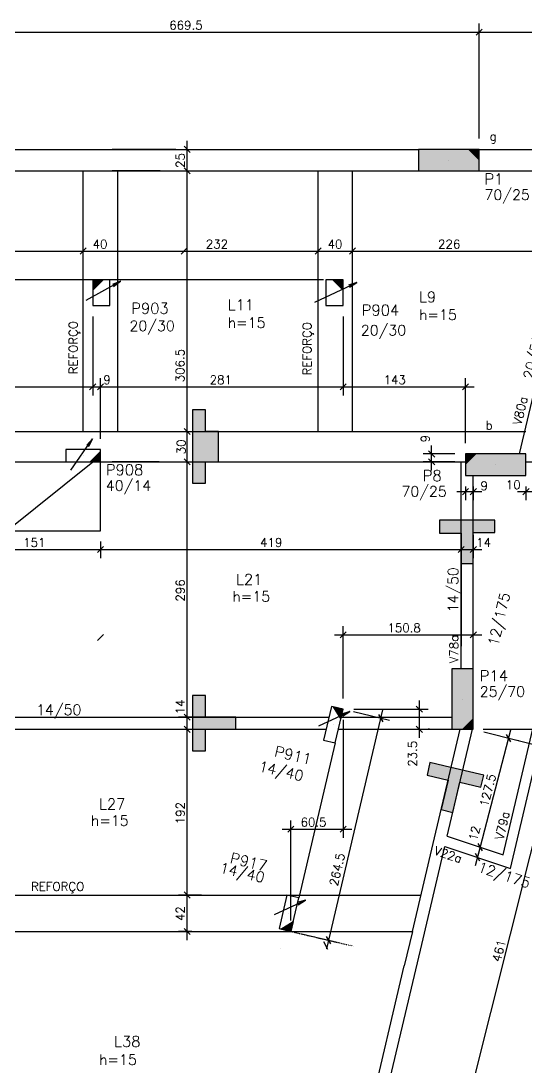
# Model space of a CAD drawing. Extents: x 3196 to 9141, y -1880 to 2325.
# Drawn here: x 7224 to 7809, y -118 to 1094 of the extents above; entities that cross this region are included whole.
import ezdxf

# ---------------------------------------------------------------- set-up
doc = ezdxf.new("R2010")
doc.units = 0
doc.header["$MEASUREMENT"] = 0
doc.linetypes.add('ESTILO_TQS_0001', pattern=[1, 0.7, -0.3])
doc.linetypes.add('ESTILO_TQS_0004', pattern=[2, 0.5, -0.4, 0.1, -0.4, 0.1, -0.5])
for name, color, linetype in [('1', 1, 'CONTINUOUS'), ('10', 10, 'CONTINUOUS'), ('2', 2, 'CONTINUOUS'), ('205', 5, 'ESTILO_TQS_0004'), ('221', 11, 'CONTINUOUS'), ('3', 3, 'CONTINUOUS'), ('4', 4, 'CONTINUOUS'), ('8', 8, 'CONTINUOUS')]:
    doc.layers.add(name, color=color, linetype=linetype)
doc.styles.get("Standard").update_dxf_attribs({"font": 'ROMANS.SHX'})

msp = doc.modelspace()

# ---------------------------------------------------------------- linework, layer by layer
at = {"layer": '1', "linetype": 'Continuous'}
for p, q in [((7719.230168, 932.934165), (7719.230168, 932.934165)), ((7316.736768, 779.434165), (7316.736768, 779.434165)), ((7586.765868, 779.434165), (7586.765868, 779.434165)), ((7295.736768, 590.482115), (7295.736768, 590.482115)), ((7315.736768, 503.482115), (7315.736768, 583.482115)), ((7773.549968, 579.982115), (7773.549968, 579.982115)), ((7164.736768, 503.482115), (7315.736768, 503.482115)), ((7735.049968, 308.482115), (7735.049968, 308.482115)), ((7585.375368, 278.920765), (7585.375368, 278.920765)), ((7534.008756, 60.381715), (7534.008756, 60.381715)), ((7523.816418, 19.310615), (7523.816418, 19.310615))]:
    msp.add_line(p, q, dxfattribs=at)
at = {"layer": '1', "linetype": 'ESTILO_TQS_0001'}
for points in [[(7295.736768, 779.434165), (7295.736768, 920.434165)], [(7335.736768, 779.434165), (7335.736768, 920.434165)], [(7567.765868, 779.434165), (7567.765868, 920.434165)], [(7607.765868, 779.434165), (7607.765868, 920.434165)], [(7295.736768, 618.482115), (7295.736768, 779.434165)], [(7335.736768, 618.482115), (7335.736768, 779.434165)], [(7567.765868, 618.482115), (7567.765868, 779.434165)], [(7607.765868, 618.482115), (7607.765868, 779.434165)], [(7148.652518, 81.452815), (7686.901343, 81.452815)], [(7148.652518, 39.310615), (7676.973718, 39.310615)]]:
    msp.add_lwpolyline(points, dxfattribs=at)
at = {"layer": '10', "linetype": 'Continuous'}
for points in [[(7684.230168, 920.434165), (7754.230168, 920.434165), (7754.230168, 945.434165)], [(7754.230168, 945.434165), (7684.230168, 945.434165), (7684.230168, 945.434165)], [(7684.230168, 920.434165), (7754.230168, 945.434165), (7684.230168, 945.434165)], [(7742.230168, 945.434165), (7754.230168, 933.434165), (7754.230168, 933.434165)], [(7754.230168, 945.434165), (7742.230168, 945.434165), (7754.230168, 933.434165)], [(7754.230168, 920.434165), (7754.230168, 945.434165), (7754.230168, 945.434165)], [(7306.736768, 782.434165), (7318.736768, 794.434165), (7318.736768, 794.434165)], [(7306.736768, 794.434165), (7306.736768, 782.434165), (7318.736768, 794.434165)], [(7584.765868, 794.434165), (7596.765868, 782.434165), (7596.765868, 782.434165)], [(7596.765868, 794.434165), (7584.765868, 794.434165), (7596.765868, 782.434165)], [(7315.736768, 595.482115), (7303.736768, 583.482115), (7303.736768, 583.482115)], [(7315.736768, 583.482115), (7315.736768, 595.482115), (7303.736768, 583.482115)], [(7738.549968, 567.482115), (7808.549968, 567.482115), (7808.549968, 592.482115)], [(7808.549968, 592.482115), (7738.549968, 592.482115), (7738.549968, 592.482115)], [(7738.549968, 567.482115), (7808.549968, 592.482115), (7738.549968, 592.482115)], [(7738.549968, 580.482115), (7750.549968, 592.482115), (7750.549968, 592.482115)], [(7738.549968, 592.482115), (7738.549968, 580.482115), (7750.549968, 592.482115)], [(7808.549968, 567.482115), (7808.549968, 592.482115), (7808.549968, 592.482115)], [(7722.549968, 273.482115), (7747.549968, 273.482115), (7747.549968, 343.482115)], [(7747.549968, 343.482115), (7722.549968, 343.482115), (7722.549968, 343.482115)], [(7722.549968, 273.482115), (7747.549968, 343.482115), (7722.549968, 343.482115)], [(7747.549968, 273.482115), (7747.549968, 343.482115), (7747.549968, 343.482115)], [(7585.084218, 299.534265), (7594.020168, 285.106865), (7594.020168, 285.106865)], [(7596.765868, 296.788515), (7585.084218, 299.534265), (7594.020168, 285.106865)], [(7747.549968, 285.482115), (7735.549968, 273.482115), (7735.549968, 273.482115)], [(7747.549968, 273.482115), (7747.549968, 285.482115), (7735.549968, 273.482115)], [(7538.992291, 50.992223), (7524.564784, 42.056447), (7536.246415, 39.310615)], [(7524.564784, 42.056447), (7536.246415, 39.310615), (7536.246415, 39.310615)]]:
    msp.add_solid(points, dxfattribs=at)
at = {"layer": '2', "linetype": 'Continuous'}
for p, q in [((7754.230168, 957.934165), (7754.230168, 1091.215165)), ((7074.727418, 1081.215165), (7764.230168, 1081.215165)), ((7744.230168, 1081.215165), (7997.006468, 1081.215165)), ((7750.694668, 1077.679665), (7757.765718, 1084.750715)), ((7750.694668, 1077.679665), (7757.765718, 1084.750715)), ((7403.107668, 945.434165), (7329.198468, 945.434165)), ((7419.722268, 941.898615), (7412.651218, 948.969715)), ((7416.186768, 910.434165), (7416.186768, 955.434165)), ((7419.722268, 916.898615), (7412.651218, 923.969715)), ((7419.722268, 916.898615), (7412.651218, 923.969715)), ((7416.186768, 587.482115), (7416.186768, 930.434165)), ((7384.887968, 920.434165), (7329.198468, 920.434165)), ((7074.727418, 827.627315), (7305.736768, 827.627315)), ((7285.736768, 827.627315), (7345.736768, 827.627315)), ((7292.201218, 824.091765), (7299.272318, 831.162865)), ((7292.201218, 824.091765), (7299.272318, 831.162865)), ((7325.736768, 827.627315), (7577.765868, 827.627315)), ((7409.189468, 824.091765), (7416.260568, 831.162865)), ((7409.189468, 824.091765), (7416.260568, 831.162865)), ((7557.765868, 827.627315), (7617.765868, 827.627315)), ((7564.230318, 824.091765), (7571.301418, 831.162865)), ((7564.230318, 824.091765), (7571.301418, 831.162865)), ((7597.765868, 827.627315), (7843.727418, 827.627315)), ((7604.230318, 824.091765), (7611.301418, 831.162865)), ((7604.230318, 824.091765), (7611.301418, 831.162865)), ((7574.149868, 794.434165), (7197.384518, 794.434165)), ((7306.736768, 751.934165), (7306.736768, 660.375815)), ((7596.765868, 751.934165), (7596.765868, 660.375815)), ((7315.736768, 609.982115), (7315.736768, 680.375815)), ((7738.549968, 604.982115), (7738.549968, 680.375815)), ((7074.727418, 670.375815), (7316.736768, 670.375815)), ((7296.736768, 670.375815), (7325.736768, 670.375815)), ((7303.201218, 666.840315), (7310.272318, 673.911365)), ((7303.201218, 666.840315), (7310.272318, 673.911365)), ((7305.736768, 670.375815), (7606.765868, 670.375815)), ((7312.201218, 666.840315), (7319.272318, 673.911365)), ((7312.201218, 666.840315), (7319.272318, 673.911365)), ((7586.765868, 670.375815), (7748.549968, 670.375815)), ((7593.230318, 666.840315), (7600.301418, 673.911365)), ((7593.230318, 666.840315), (7600.301418, 673.911365)), ((7735.014418, 666.840315), (7742.085468, 673.911365)), ((7422.375968, 643.482115), (7422.375968, 583.482115)), ((7437.375968, 618.482115), (7437.375968, 643.482115)), ((7419.722268, 614.946615), (7412.651218, 622.017665)), ((7419.722268, 614.946615), (7412.651218, 622.017665)), ((7416.186768, 573.482115), (7416.186768, 628.482115)), ((7452.375968, 618.482115), (7437.375968, 618.482115)), ((7452.375968, 583.482115), (7452.375968, 618.482115)), ((7416.186768, 277.482115), (7416.186768, 614.482115)), ((7702.856318, 588.946615), (7695.785268, 596.017665)), ((7699.320768, 573.482115), (7699.320768, 602.482115)), ((7207.384518, 503.482115), (7306.736768, 583.482115)), ((7383.882218, 583.482115), (7329.198468, 583.482115)), ((7419.722268, 579.946615), (7412.651218, 587.017665)), ((7419.722268, 579.946615), (7412.651218, 587.017665)), ((7422.375968, 583.482115), (7422.375968, 558.482115)), ((7437.375968, 558.482115), (7437.375968, 583.482115)), ((7437.375968, 583.482115), (7452.375968, 583.482115)), ((7726.049968, 592.482115), (7689.320768, 592.482115)), ((7726.049968, 583.482115), (7689.320768, 583.482115)), ((7702.856318, 579.946615), (7695.785268, 587.017665)), ((7728.549968, 548.854215), (7757.549968, 548.854215)), ((7735.014418, 545.318665), (7742.085468, 552.389765)), ((7738.549968, 554.982115), (7738.549968, 538.854215)), ((7744.014418, 545.318665), (7751.085468, 552.389765)), ((7747.549968, 554.982115), (7747.549968, 538.854215)), ((7798.549968, 548.854215), (7829.549968, 548.854215)), ((7805.014418, 545.318665), (7812.085468, 552.389765)), ((7808.549968, 554.982115), (7808.549968, 538.854215)), ((7733.549968, 515.689665), (7708.549968, 515.689665)), ((7772.549968, 515.689665), (7733.549968, 515.689665)), ((7708.549968, 500.689665), (7733.549968, 500.689665)), ((7733.549968, 500.689665), (7733.549968, 465.689665)), ((7747.549968, 465.689665), (7747.549968, 501.689665)), ((7747.549968, 501.689665), (7772.549968, 501.689665)), ((7747.549968, 498.905515), (7747.549968, 471.886365)), ((7312.201218, 478.350815), (7319.272318, 485.421865)), ((7312.201218, 478.350815), (7319.272318, 485.421865)), ((7315.736768, 490.982115), (7315.736768, 471.886365)), ((7730.014418, 478.350815), (7737.085468, 485.421865)), ((7730.014418, 478.350815), (7737.085468, 485.421865)), ((7733.549968, 495.587065), (7733.549968, 369.936915)), ((7744.014418, 478.350815), (7751.085518, 485.421865)), ((7154.736768, 481.886365), (7325.736768, 481.886365)), ((7305.736768, 481.886365), (7743.549968, 481.886365)), ((7723.549968, 481.886365), (7757.549968, 481.886365)), ((7733.549968, 483.087065), (7733.549968, 471.886365)), ((7733.549968, 465.689665), (7747.549968, 465.689665)), ((7312.201218, 376.401365), (7319.272318, 383.472465)), ((7422.375968, 312.482115), (7422.375968, 273.482115)), ((7437.375968, 287.482115), (7437.375968, 312.482115)), ((7685.077768, 263.482115), (7685.077768, 306.788515)), ((7419.722268, 283.946615), (7412.651218, 291.017665)), ((7419.722268, 283.946615), (7412.651218, 291.017665)), ((7416.186768, 263.482115), (7416.186768, 297.482115)), ((7609.265868, 296.788515), (7695.077768, 296.788515)), ((7688.613318, 293.253015), (7681.542218, 300.324065)), ((7437.176768, 287.482115), (7406.186768, 287.482115)), ((7472.375968, 287.482115), (7437.375968, 287.482115)), ((7472.375968, 273.482115), (7472.375968, 287.482115)), ((7408.986718, 273.482115), (7426.186768, 273.482115)), ((7419.722268, 269.946615), (7412.651218, 277.017665)), ((7419.722268, 269.946615), (7412.651218, 277.017665)), ((7422.375968, 273.482115), (7422.375968, 248.482115)), ((7437.375968, 248.482115), (7437.375968, 273.482115)), ((7437.375968, 273.482115), (7472.375968, 273.482115)), ((7688.613318, 269.946615), (7681.542218, 277.017665)), ((7696.805368, 273.482115), (7695.077768, 273.482115)), ((7753.024718, 127.149565), (7791.063218, 272.866165)), ((7759.021768, 273.482115), (8039.230468, 273.482115)), ((7759.673918, 270.439265), (7853.589618, 246.868365)), ((7791.065318, 258.876515), (7786.009518, 267.504315)), ((7729.269468, -207.392085), (7846.324718, 259.001815)), ((7800.162618, 260.155715), (7798.213168, 260.664615)), ((7721.693418, 229.143265), (7697.359518, 234.875715)), ((7693.920068, 220.275365), (7718.253968, 214.542915)), ((7759.654318, 220.200615), (7721.693418, 229.143265)), ((7718.253968, 214.542915), (7710.228568, 180.475415)), ((7723.855518, 177.265265), (7732.110268, 212.306065)), ((7732.110268, 212.306065), (7756.444168, 206.573615)), ((7710.228568, 180.475415), (7723.855518, 177.265265)), ((7749.986818, 115.512015), (7758.076318, 146.501115)), ((7758.078418, 132.511465), (7753.022668, 141.139265)), ((7758.078418, 132.511465), (7753.022668, 141.139265)), ((7755.040518, 120.873915), (7749.984718, 129.501715)), ((7578.894968, 18.235665), (7574.434218, 27.185615))]:
    msp.add_line(p, q, dxfattribs=at)
for points in [[(7299.017218, 770.613765), (7338.904818, 792.551915), (7330.846668, 786.630265), (7338.904818, 792.551915), (7329.588568, 788.917665)], [(7564.195418, 768.390965), (7612.726768, 791.140065), (7604.303618, 785.750165), (7612.726768, 791.140065), (7603.195618, 788.113865)], [(7452.375968, 583.482115), (7452.375968, 618.482115), (7437.375968, 618.482115), (7437.375968, 643.482115), (7422.375968, 643.482115), (7422.375968, 583.482115), (7422.375968, 558.482115), (7437.375968, 558.482115), (7437.375968, 583.482115), (7452.375968, 583.482115)], [(7281.454468, 573.579915), (7306.620168, 610.100865), (7302.069418, 601.196365), (7306.620168, 610.100865), (7299.919818, 602.677565)], [(7733.549968, 465.689665), (7747.549968, 465.689665), (7747.549968, 501.689665), (7772.549968, 501.689665), (7772.549968, 515.689665), (7733.549968, 515.689665), (7708.549968, 515.689665), (7708.549968, 500.689665), (7733.549968, 500.689665), (7733.549968, 465.689665)], [(7472.375968, 273.482115), (7472.375968, 287.482115), (7437.375968, 287.482115), (7437.375968, 312.482115), (7422.375968, 312.482115), (7422.375968, 273.482115), (7422.375968, 248.482115), (7437.375968, 248.482115), (7437.375968, 273.482115), (7472.375968, 273.482115)], [(7568.842768, 277.648015), (7604.492768, 294.162365), (7596.045318, 288.810715), (7604.492768, 294.162365), (7594.948018, 291.179415)], [(7710.228568, 180.475415), (7723.855518, 177.265265), (7732.110268, 212.306065), (7756.444168, 206.573615), (7759.654318, 220.200615), (7721.693418, 229.143265), (7697.359518, 234.875715), (7693.920068, 220.275365), (7718.253968, 214.542915), (7710.228568, 180.475415)], [(7517.476156, 59.108965), (7553.126156, 75.623315), (7544.678706, 70.271665), (7553.126156, 75.623315), (7543.581406, 72.640365)]]:
    msp.add_lwpolyline(points, dxfattribs=at)
for points in [[(7437.375968, 643.482115), (7422.375968, 643.482115), (7422.375968, 643.482115)], [(7437.375968, 618.482115), (7437.375968, 643.482115), (7422.375968, 643.482115)], [(7437.375968, 618.482115), (7422.375968, 643.482115), (7422.375968, 643.482115)], [(7452.375968, 583.482115), (7437.375968, 618.482115), (7422.375968, 643.482115)], [(7422.375968, 643.482115), (7422.375968, 558.482115), (7437.375968, 558.482115)], [(7422.375968, 643.482115), (7437.375968, 558.482115), (7437.375968, 583.482115)], [(7422.375968, 643.482115), (7437.375968, 583.482115), (7437.375968, 583.482115)], [(7452.375968, 583.482115), (7422.375968, 643.482115), (7437.375968, 583.482115)], [(7452.375968, 618.482115), (7437.375968, 618.482115), (7437.375968, 618.482115)], [(7452.375968, 583.482115), (7452.375968, 618.482115), (7437.375968, 618.482115)], [(7437.375968, 558.482115), (7437.375968, 583.482115), (7437.375968, 583.482115)], [(7422.375968, 558.482115), (7437.375968, 558.482115), (7437.375968, 558.482115)], [(7733.549968, 515.689665), (7708.549968, 515.689665), (7708.549968, 515.689665)], [(7747.549968, 501.689665), (7733.549968, 515.689665), (7708.549968, 515.689665)], [(7708.549968, 515.689665), (7708.549968, 500.689665), (7708.549968, 500.689665)], [(7747.549968, 501.689665), (7708.549968, 515.689665), (7708.549968, 500.689665)], [(7772.549968, 515.689665), (7733.549968, 515.689665), (7733.549968, 515.689665)], [(7747.549968, 501.689665), (7772.549968, 515.689665), (7733.549968, 515.689665)], [(7747.549968, 501.689665), (7772.549968, 501.689665), (7772.549968, 515.689665)], [(7772.549968, 501.689665), (7772.549968, 515.689665), (7772.549968, 515.689665)], [(7747.549968, 501.689665), (7708.549968, 500.689665), (7733.549968, 500.689665)], [(7708.549968, 500.689665), (7733.549968, 500.689665), (7733.549968, 500.689665)], [(7733.549968, 465.689665), (7747.549968, 465.689665), (7747.549968, 501.689665)], [(7747.549968, 501.689665), (7733.549968, 500.689665), (7733.549968, 500.689665)], [(7733.549968, 465.689665), (7747.549968, 501.689665), (7733.549968, 500.689665)], [(7747.549968, 465.689665), (7747.549968, 501.689665), (7747.549968, 501.689665)], [(7437.375968, 312.482115), (7422.375968, 312.482115), (7422.375968, 312.482115)], [(7437.375968, 287.482115), (7437.375968, 312.482115), (7422.375968, 312.482115)], [(7422.375968, 312.482115), (7422.375968, 273.482115), (7422.375968, 273.482115)], [(7437.375968, 287.482115), (7422.375968, 312.482115), (7422.375968, 273.482115)], [(7437.375968, 287.482115), (7422.375968, 273.482115), (7422.375968, 248.482115)], [(7437.375968, 287.482115), (7422.375968, 248.482115), (7437.375968, 273.482115)], [(7472.375968, 287.482115), (7437.375968, 287.482115), (7437.375968, 287.482115)], [(7472.375968, 273.482115), (7472.375968, 287.482115), (7437.375968, 287.482115)], [(7437.375968, 287.482115), (7437.375968, 273.482115), (7437.375968, 273.482115)], [(7472.375968, 273.482115), (7437.375968, 287.482115), (7437.375968, 273.482115)], [(7422.375968, 273.482115), (7422.375968, 248.482115), (7422.375968, 248.482115)], [(7422.375968, 248.482115), (7437.375968, 248.482115), (7437.375968, 273.482115)], [(7422.375968, 248.482115), (7437.375968, 273.482115), (7437.375968, 273.482115)], [(7437.375968, 248.482115), (7437.375968, 273.482115), (7437.375968, 273.482115)], [(7697.359518, 234.875715), (7693.920068, 220.275365), (7693.920068, 220.275365)], [(7732.110268, 212.306065), (7697.359518, 234.875715), (7693.920068, 220.275365)], [(7721.693418, 229.143265), (7697.359518, 234.875715), (7697.359518, 234.875715)], [(7732.110268, 212.306065), (7721.693418, 229.143265), (7697.359518, 234.875715)], [(7693.920068, 220.275365), (7718.253968, 214.542915), (7718.253968, 214.542915)], [(7732.110268, 212.306065), (7693.920068, 220.275365), (7718.253968, 214.542915)], [(7759.654318, 220.200615), (7721.693418, 229.143265), (7721.693418, 229.143265)], [(7732.110268, 212.306065), (7759.654318, 220.200615), (7721.693418, 229.143265)], [(7732.110268, 212.306065), (7756.444168, 206.573615), (7759.654318, 220.200615)], [(7756.444168, 206.573615), (7759.654318, 220.200615), (7759.654318, 220.200615)], [(7710.228568, 180.475415), (7732.110268, 212.306065), (7718.253968, 214.542915)], [(7710.228568, 180.475415), (7723.855518, 177.265265), (7732.110268, 212.306065)], [(7732.110268, 212.306065), (7718.253968, 214.542915), (7718.253968, 214.542915)], [(7723.855518, 177.265265), (7732.110268, 212.306065), (7732.110268, 212.306065)]]:
    msp.add_solid(points, dxfattribs=at)
at = {"layer": '205'}
msp.add_line((7536.246941, 39.310595), (7608.290131, 22.376712), dxfattribs=at)
at = {"layer": '221'}
for p, q in [((7596.765868, 309.288515), (7596.765868, 393.039519)), ((7586.765868, 383.039519), (7757.549968, 383.039519)), ((7593.230334, 379.503985), (7600.301402, 386.575053)), ((7744.014434, 379.503985), (7751.085502, 386.575053)), ((7747.549968, 383.039519), (7747.549968, 383.039519)), ((7577.787472, 19.274178), (7642.882592, 296.221522)), ((7596.765868, 296.788515), (7596.765868, 296.788515)), ((7596.765868, 296.788515), (7596.765868, 296.788515)), ((7596.765868, 296.788515), (7596.765868, 296.788515)), ((7608.934258, 293.928394), (7650.329208, 284.198714)), ((7416.186768, 71.452815), (7416.186768, 283.482115)), ((7596.765868, 284.288515), (7596.765868, 147.85456)), ((7643.227272, 282.236106), (7637.96172, 290.737515)), ((7359.695553, 273.482115), (7359.695553, 273.482115)), ((7372.195553, 273.482115), (7426.186768, 273.482115)), ((7419.722302, 269.946581), (7412.651234, 277.017649)), ((7587.613468, 257.849665), (7545.399382, 78.249435)), ((7526.246415, 157.85456), (7606.765868, 157.85456)), ((7532.710881, 154.319026), (7539.781949, 161.390094)), ((7536.246415, 51.810615), (7536.246415, 167.85456)), ((7593.230334, 154.319026), (7600.301402, 161.390094)), ((7419.722302, 77.917281), (7412.651234, 84.988349)), ((7419.722302, 77.917281), (7412.651234, 84.988349)), ((7416.186768, 29.310615), (7416.186768, 91.452815)), ((7432.955078, 81.452815), (7406.186768, 81.452815)), ((7432.955078, 81.452815), (7406.186768, 81.452815)), ((7445.455078, 81.452815), (7445.455078, 81.452815)), ((7445.455078, 81.452815), (7445.455078, 81.452815)), ((7421.520475, 39.310615), (7406.186768, 39.310615)), ((7419.722302, 35.775081), (7412.651234, 42.846149)), ((7434.020475, 39.310615), (7434.020475, 39.310615)), ((7536.246415, 39.310615), (7536.246415, 39.310615)), ((7536.246941, 39.310595), (7536.246941, 39.310595)), ((7548.415331, 36.450475), (7589.810281, 26.720794)), ((7582.708345, 24.758186), (7577.442793, 33.259595))]:
    msp.add_line(p, q, dxfattribs=at)
at = {"layer": '3', "linetype": 'Continuous'}
for points in [[(7684.230168, 920.434165), (7754.230168, 920.434165), (7754.230168, 945.434165), (7684.230168, 945.434165), (7684.230168, 920.434165)], [(7754.230168, 945.434165), (7742.230168, 945.434165), (7754.230168, 933.434165), (7754.230168, 945.434165)], [(7306.736768, 764.434165), (7326.736768, 764.434165), (7326.736768, 794.434165), (7306.736768, 794.434165), (7306.736768, 764.434165)], [(7306.736768, 794.434165), (7306.736768, 782.434165), (7318.736768, 794.434165), (7306.736768, 794.434165)], [(7576.765868, 764.434165), (7596.765868, 764.434165), (7596.765868, 794.434165), (7576.765868, 794.434165), (7576.765868, 764.434165)], [(7596.765868, 794.434165), (7584.765868, 794.434165), (7596.765868, 782.434165), (7596.765868, 794.434165)], [(7275.736768, 583.482115), (7315.736768, 583.482115), (7315.736768, 597.482115), (7275.736768, 597.482115), (7275.736768, 583.482115)], [(7315.736768, 583.482115), (7315.736768, 595.482115), (7303.736768, 583.482115), (7315.736768, 583.482115)], [(7738.549968, 567.482115), (7808.549968, 567.482115), (7808.549968, 592.482115), (7738.549968, 592.482115), (7738.549968, 567.482115)], [(7738.549968, 592.482115), (7738.549968, 580.482115), (7750.549968, 592.482115), (7738.549968, 592.482115)], [(7722.549968, 273.482115), (7747.549968, 273.482115), (7747.549968, 343.482115), (7722.549968, 343.482115), (7722.549968, 273.482115)], [(7587.613468, 257.849665), (7596.765868, 296.788515), (7583.137268, 299.991865), (7573.984868, 261.053015), (7587.613468, 257.849665)], [(7596.765868, 296.788515), (7585.084218, 299.534265), (7594.020168, 285.106865), (7596.765868, 296.788515)], [(7747.549968, 273.482115), (7747.549968, 285.482115), (7735.549968, 273.482115), (7747.549968, 273.482115)], [(7536.246856, 39.310615), (7545.399256, 78.249465), (7531.770656, 81.452815), (7522.618256, 42.513965), (7536.246856, 39.310615)], [(7536.246415, 39.310615), (7524.564784, 42.056447), (7538.992291, 50.992223), (7536.246415, 39.310615)]]:
    msp.add_lwpolyline(points, dxfattribs=at)
at = {"layer": '8', "linetype": 'Continuous'}
for points in [[(7084.727418, 945.434165), (7315.736768, 945.434165)], [(7315.736768, 945.434165), (7587.765868, 945.434165)], [(7587.765868, 945.434165), (7684.230168, 945.434165)], [(7754.230168, 945.434165), (7843.727418, 945.434165)], [(7790.761118, 112.384265), (7987.006468, 945.434165)], [(7782.096918, 127.939065), (7971.851118, 933.434165)], [(7084.727418, 920.434165), (7295.736768, 920.434165)], [(7295.736768, 920.434165), (7335.736768, 920.434165)], [(7335.736768, 920.434165), (7567.765868, 920.434165)], [(7567.765868, 920.434165), (7607.765868, 920.434165)], [(7607.765868, 920.434165), (7684.230168, 920.434165)], [(7754.230168, 920.434165), (7833.727418, 920.434165)], [(7801.122668, 592.482115), (7833.727418, 730.887415)], [(7084.727418, 618.482115), (7808.566668, 618.482115)], [(7084.727418, 583.482115), (7275.736768, 583.482115)], [(7315.736768, 583.482115), (7587.765868, 583.482115)], [(7587.765868, 583.482115), (7733.549968, 583.482115)], [(7733.549968, 343.482115), (7733.549968, 583.482115)], [(7733.549968, 583.482115), (7738.549968, 583.482115)], [(7808.549968, 583.482115), (7819.549968, 583.482115)], [(7747.549968, 343.482115), (7747.549968, 567.482115)], [(7133.652518, 287.482115), (7580.196918, 287.482115)], [(7594.578418, 287.482115), (7722.549968, 287.482115)], [(7148.652518, 273.482115), (7576.906268, 273.482115)], [(7591.287818, 273.482115), (7722.549968, 273.482115)], [(7702.480918, 147.587215), (7732.138568, 273.482115)], [(7717.341968, 149.615515), (7746.521768, 273.482115)], [(7676.973718, 39.310615), (7702.480918, 147.587215)], [(7717.341968, 149.615515), (7782.096918, 127.939065)], [(7686.267318, 17.705515), (7714.578768, 137.886015)], [(7714.578768, 137.886015), (7790.761118, 112.384265)], [(7676.973718, 39.310615), (7667.550718, -0.689385)], [(7640.894018, -174.901485), (7686.267318, 17.705515)], [(7627.562168, -170.438335), (7667.550718, -0.689385)]]:
    msp.add_lwpolyline(points, dxfattribs=at)

# ---------------------------------------------------------------- texts
at = {"layer": '1', "linetype": 'Continuous'}
for s, height, p in [('g', 10, (7766.556368, 955.547065)), ('70/25', 12, (7760.480168, 886.809165)), ('h=15', 12, (7684.732018, 747.789865)), ('20/30', 12, (7349.362168, 734.903015)), ('h=15', 12, (7463.172668, 738.546715)), ('20/30', 12, (7617.344318, 729.785715)), ('b', 10, (7761.736568, 620.757315)), ('40/14', 12, (7321.986768, 549.857115)), ('70/25', 12, (7664.340818, 543.106415)), ('h=15', 12, (7468.513168, 421.439215)), ('25/70', 12, (7755.027518, 311.219465)), ('14/50', 12, (7241.244968, 290.047815)), ('h=15', 12, (7304.633618, 161.808465)), ('REFORÇO', 10, (7235.330986, 86.338526)), ('h=15', 12, (7314.112018, -115.273585))]:
    msp.add_text(s, height=height, dxfattribs=at).set_placement(p)
for s, height, rotation, p in [('REFORÇO', 10, 90, (7289.235368, 684.842715)), ('REFORÇO', 10, 90, (7559.997418, 683.508915)), ('20/50', 12, 76.744254, (7816.821218, 678.030965)), ('V80a', 10, 76.744254, (7802.959168, 625.367965)), ('14/50', 12, 90, (7730.168018, 408.773815)), ('12/175', 12, 76.744, (7776.025466, 369.093278)), ('V78a', 10, 90, (7730.168018, 349.954315)), ('14/40', 12, 346.773, (7498.113968, 225.292115)), ('V79a', 10, 76.744254, (7782.231228, 144.81125)), ('V22a', 10, 341.492243, (7701.155618, 128.786065)), ('14/40', 12, 346.773, (7453.159718, 107.58954)), ('12/175', 12, 341.492, (7751.644418, 108.990565))]:
    msp.add_text(s, height=height, rotation=rotation, dxfattribs=at).set_placement(p)
at = {"layer": '2', "linetype": 'Continuous'}
for s, p in [('669.5', (7395.478818, 1084.215165)), ('40', (7306.736768, 830.627315)), ('232', (7437.751318, 830.627315)), ('40', (7578.765868, 830.627315)), ('226', (7706.746618, 830.627315)), ('9', (7319.070068, 673.375815)), ('281', (7442.251318, 673.375815)), ('143', (7643.657918, 673.375815)), ('9', (7755.825118, 550.646015)), ('10', (7785.216618, 551.854215)), ('151', (7226.236768, 484.886365)), ('419', (7500.643368, 484.886365)), ('14', (7750.883318, 484.886365))]:
    msp.add_text(s, height=10, dxfattribs=at).set_placement(p)
for s, rotation, p in [('25', 90, (7413.186768, 923.934165)), ('306.5', 90, (7412.892968, 675.541965)), ('30', 90, (7414.237668, 592.127065)), ('9', 90, (7696.898468, 605.964265)), ('296', 90, (7413.186768, 421.482115)), ('14', 90, (7413.186768, 290.815465)), ('23.5', 90, (7682.077768, 230.148815)), ('127.5', 75.37, (7764.382348, 182.812352)), ('12', 75.369758, (7751.583668, 143.420465)), ('461', 75.911, (7779.045018, 3.257115))]:
    msp.add_text(s, height=10, rotation=rotation, dxfattribs=at).set_placement(p)
at = {"layer": '221'}
for s, p in [('150.8', (7648.157918, 386.039519)), ('60.5', (7547.506141, 160.85456))]:
    msp.add_text(s, height=10, dxfattribs=at).set_placement(p)
for s, rotation, p in [('192', 90, (7413.186768, 163.467465)), ('264.5', 76.772999, (7590.312458, 91.152127)), ('42', 90, (7413.186768, 51.381715))]:
    msp.add_text(s, height=10, rotation=rotation, dxfattribs=at).set_placement(p)
at = {"layer": '4', "linetype": 'Continuous'}
for s, p in [('P1', (7760.480168, 904.809165)), ('L9', (7684.732018, 768.189865)), ('P903', (7351.409068, 754.949965)), ('L11', (7463.172668, 758.946715)), ('P904', (7618.367818, 752.903015)), ('P908', (7321.986768, 567.857115)), ('P8', (7688.950118, 561.106415)), ('L21', (7472.816818, 440.787665)), ('P14', (7755.027518, 329.219465)), ('L27', (7314.082368, 180.633665)), ('L38', (7331.574518, -94.445035))]:
    msp.add_text(s, height=12.5, dxfattribs=at).set_placement(p)
for s, p in [('P911', (7516.313918, 242.298665)), ('P917', (7464.850448, 118.777865))]:
    msp.add_text(s, height=12.5, rotation=346.773, dxfattribs=at).set_placement(p)

doc.saveas('drawing.dxf')
